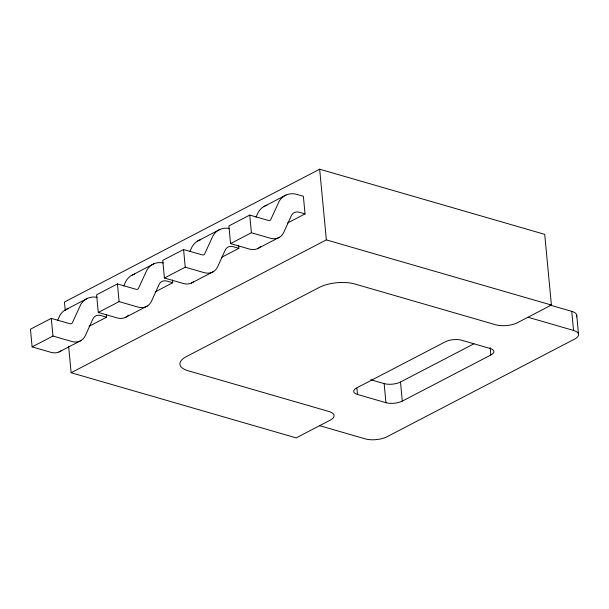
<?xml version="1.0" encoding="UTF-8"?>
<svg xmlns="http://www.w3.org/2000/svg" width="609" height="609" viewBox="0 0 609 609"><rect width="100%" height="100%" fill="white"/><g stroke="black" fill="none" stroke-linecap="round" stroke-linejoin="round"><path stroke-width="0.91" d="M57.512 320.441L59.865 315.477A33.076 21.581 62.5 0 1 68.52 308.504M123.665 286.009L126.01 281.053A33.076 21.581 62.5 0 1 134.673 274.073M189.818 251.586L192.162 246.622A33.076 21.581 62.5 0 1 200.818 239.649M255.963 217.154L258.307 212.191A33.076 21.581 62.5 0 1 266.97 205.218M68.634 346.338L71.124 372.731L296.18 437.879L330.04 420.256A15.499 6.204 -5.4 0 0 329.058 411.532L188.067 370.721A25.213 10.094 -5.4 0 1 186.476 356.539L319.253 287.425A25.213 10.094 -5.4 0 1 354.735 283.969L495.734 324.787A15.499 6.204 -5.4 0 0 517.543 322.663L551.404 305.04L544.72 234.351L319.664 169.203L64.447 302.041L65.247 310.521M65.133 310.004L87.605 298.303M131.278 275.572L153.757 263.872M197.43 241.141L219.902 229.441M263.583 206.717L286.055 195.009M97.143 297.359A33.076 21.581 62.5 0 0 80.692 304.637L72.319 322.861A4.309 2.817 62.5 0 1 70.172 323.805L51.285 318.37L30.45 329.21L32.117 346.886L50.745 352.276A23.698 15.461 62.5 0 0 61.326 350.571M163.296 262.928A33.076 21.581 62.5 0 0 146.845 270.206L138.464 288.43A4.309 2.817 62.5 0 1 136.325 289.382L117.43 283.939L96.603 294.786L98.27 312.455L116.89 317.845A23.698 15.461 62.5 0 0 128.476 315.226M229.441 228.504A33.076 21.581 62.5 0 0 212.99 235.774L204.616 253.999A4.309 2.817 62.5 0 1 202.47 254.95L183.583 249.515L162.748 260.355L164.415 278.024L183.043 283.421A23.698 15.461 62.5 0 0 193.624 281.716M287.539 223.008L305.033 213.904L303.366 196.227L295.593 194.073A33.076 21.581 62.5 0 0 279.143 201.351L270.761 219.575A4.309 2.817 62.5 0 1 268.622 220.519L249.728 215.084L228.9 225.924L230.567 243.6L249.188 248.99A23.698 15.461 62.5 0 0 260.774 246.371M32.117 346.886L52.953 336.039L71.573 341.428A23.698 15.461 62.5 0 0 85.526 335.262L92.834 319.101A13.687 8.929 62.5 0 1 100.888 315.538L106.59 317.19L106.324 314.396M98.27 312.455L119.105 301.615L137.725 307.005A23.698 15.461 62.5 0 0 151.679 300.831L158.987 284.677A13.687 8.929 62.5 0 1 167.041 281.114L172.735 282.759L172.476 279.973M164.415 278.024L185.25 267.184L203.87 272.573A23.698 15.461 62.5 0 0 217.824 266.399L225.132 250.246A13.687 8.929 62.5 0 1 233.186 246.683L238.888 248.335L238.621 245.541M230.567 243.6L251.403 232.752L270.023 238.142A23.698 15.461 62.5 0 0 283.977 231.976L291.285 215.814A13.687 8.929 62.5 0 1 299.339 212.252L305.033 213.904M89.089 326.302L106.59 317.19M155.234 291.871L172.735 282.759M221.387 257.44L238.888 248.335M59.065 351.956L81.073 340.492M125.21 317.525L147.218 306.068M191.363 283.094L213.371 271.637M257.508 248.67L279.516 237.206M71.124 372.731L326.348 239.893L551.404 305.04M370.79 379.742L384.142 383.601A11.624 4.651 -5.4 0 0 400.501 382.01L473.871 343.826M490.854 355.009A11.624 4.651 -5.4 0 0 490.123 348.47L461.63 340.225A11.624 4.651 -5.4 0 0 445.27 341.816L356.729 387.903A11.624 4.651 -5.4 0 0 357.46 394.442L385.946 402.694A11.624 4.651 -5.4 0 0 402.305 401.095L490.854 355.009L490.169 347.739M549.858 305.018L571.737 311.344A15.499 6.204 -5.4 0 1 576.396 316.916M527.965 317.236L573.541 330.436A15.499 6.204 -5.4 0 1 574.523 339.152L387.012 436.752A15.499 6.204 -5.4 0 1 365.202 438.868L319.618 425.676M576.746 315.264L578.55 334.356M571.737 311.344L573.541 330.436M400.501 382.01L402.305 401.095M384.142 383.601L385.946 402.694M356.859 388.085L357.46 394.442M319.664 169.203L326.348 239.893M249.728 215.084L251.403 232.752M183.583 249.515L185.25 267.184M117.43 283.939L119.105 301.615M51.285 318.37L52.953 336.039"/></g></svg>
